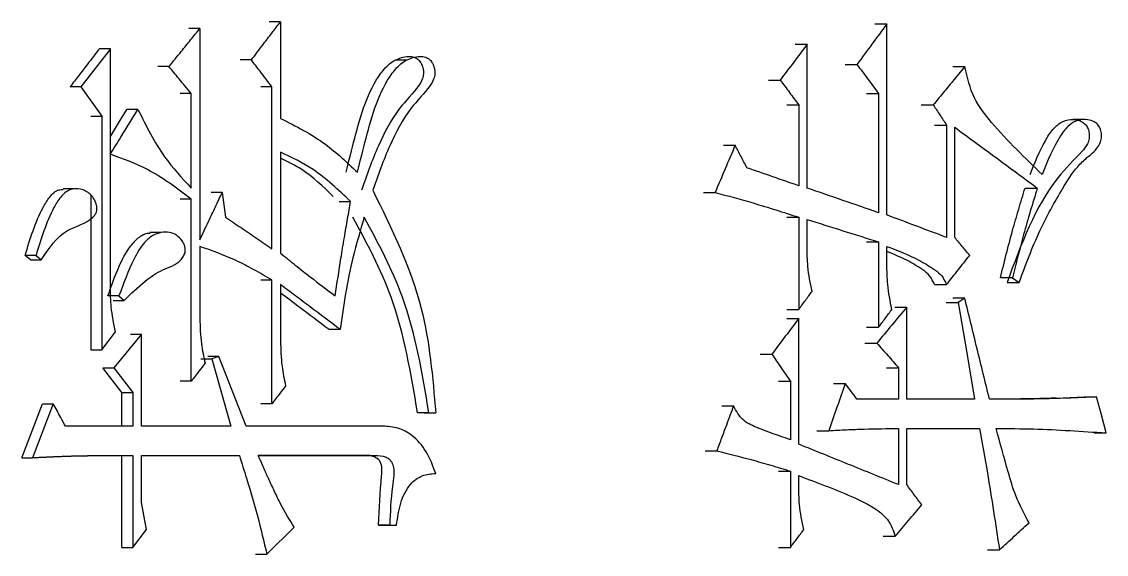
# Model space of a CAD drawing. Header units: millimetres. Extents: x 2003 to 4439, y 563 to 2285.
# Drawn here: x 2858.56 to 2863.79, y 727.51 to 730.07 of the extents above; entities that cross this region are included whole.
import ezdxf

# ---------------------------------------------------------------- set-up
doc = ezdxf.new("R2010")
doc.units = ezdxf.units.MM

msp = doc.modelspace()

# ---------------------------------------------------------------- linework, layer by layer
at = {"color": 7, "linetype": 'Continuous', "lineweight": 25}
for p, q in [((2859.4189, 730.0408), (2859.3655, 730.0408)), ((2859.4189, 730.0408), (2859.4189, 729.024)), ((2859.8072, 730.0733), (2859.7534, 730.0733)), ((2859.8072, 730.0733), (2859.8072, 729.6081)), ((2862.6706, 730.0625), (2862.7281, 730.0625)), ((2862.7281, 729.143), (2862.7281, 730.0625)), ((2858.9876, 729.9435), (2858.8462, 729.7596)), ((2858.9876, 729.9435), (2858.9347, 729.9435)), ((2858.9876, 729.4351), (2858.9876, 729.9435)), ((2862.2865, 729.9651), (2862.3434, 729.9651)), ((2862.3434, 729.2728), (2862.3434, 729.9651)), ((2859.6669, 729.8894), (2859.6133, 729.8894)), ((2860.415, 729.8882), (2860.36, 729.8882)), ((2859.2698, 729.8569), (2859.2166, 729.8569)), ((2862.5268, 729.8678), (2862.584, 729.8678)), ((2863.0453, 729.857), (2863.1032, 729.857)), ((2862.158, 729.7921), (2862.2149, 729.7921)), ((2858.8462, 729.7596), (2858.7935, 729.7596)), ((2858.8462, 729.7596), (2858.946, 729.619)), ((2859.3775, 729.7271), (2859.3242, 729.7271)), ((2859.3775, 729.2728), (2859.3775, 729.7271)), ((2859.766, 729.7596), (2859.7122, 729.7596)), ((2859.766, 728.9807), (2859.766, 729.7596)), ((2862.6881, 729.7272), (2862.6881, 729.1538)), ((2859.1205, 729.6514), (2859.0675, 729.6514)), ((2862.2464, 729.6731), (2862.3033, 729.6731)), ((2862.3033, 729.6731), (2862.3033, 729.2836)), ((2862.894, 729.6731), (2862.9517, 729.6731)), ((2858.8932, 729.619), (2858.946, 729.619)), ((2858.946, 729.619), (2858.946, 728.494)), ((2862.9577, 729.5757), (2863.0155, 729.5757)), ((2863.0155, 729.5757), (2863.0155, 729.0349)), ((2863.6844, 729.6026), (2863.6255, 729.6026)), ((2863.0553, 729.0349), (2863.0553, 729.5649)), ((2861.9409, 729.4784), (2861.9975, 729.4784)), ((2858.9876, 728.7968), (2858.9876, 729.4349)), ((2859.8072, 729.4459), (2859.8072, 728.9591)), ((2858.8137, 729.2693), (2858.7607, 729.2693)), ((2863.3944, 729.2728), (2863.4527, 729.2728)), ((2858.8932, 729.2396), (2858.8932, 728.494)), ((2859.3775, 729.2187), (2859.3242, 729.2187)), ((2859.3775, 728.3425), (2859.3775, 729.2187)), ((2859.5265, 729.2512), (2859.473, 729.2512)), ((2860.0905, 729.2079), (2860.1448, 729.2079)), ((2861.8442, 729.2512), (2861.9007, 729.2512)), ((2862.3033, 729.1322), (2862.3033, 728.6887)), ((2862.3434, 728.9916), (2862.3434, 729.1214)), ((2859.2319, 729.0586), (2859.1785, 729.0586)), ((2862.6307, 729.0132), (2862.6881, 729.0132)), ((2862.6881, 729.0132), (2862.6881, 728.6022)), ((2858.6022, 728.9266), (2858.5772, 728.9483)), ((2858.6295, 728.9483), (2858.6546, 728.9266)), ((2859.4189, 728.9916), (2859.4189, 728.6454)), ((2862.7281, 728.905), (2862.7281, 728.9916)), ((2858.6022, 728.9266), (2858.6546, 728.9266)), ((2863.3337, 728.8401), (2863.2755, 728.8401)), ((2863.3337, 728.8401), (2863.3655, 728.8185)), ((2859.766, 728.8293), (2859.7122, 728.8293)), ((2859.766, 728.2344), (2859.766, 728.8293)), ((2859.8072, 728.8077), (2859.8072, 728.5372)), ((2862.9573, 728.8076), (2863.0154, 728.8076)), ((2863.1031, 728.7428), (2863.0452, 728.7428)), ((2863.1031, 728.7428), (2863.0712, 728.7212)), ((2859.0011, 728.732), (2859.054, 728.732)), ((2862.7664, 728.6995), (2862.824, 728.6995)), ((2862.824, 728.256), (2862.824, 728.6995)), ((2863.0134, 728.7212), (2863.0712, 728.7212)), ((2862.2464, 728.6454), (2862.3033, 728.6454)), ((2862.3033, 728.0397), (2862.3033, 728.6454)), ((2858.946, 728.494), (2859.0125, 728.5805)), ((2860.0954, 728.5913), (2860.0412, 728.5913)), ((2859.1371, 728.5697), (2859.0042, 728.4074)), ((2859.0841, 728.5697), (2859.1371, 728.5697)), ((2859.1371, 728.1262), (2859.1371, 728.5697)), ((2862.6227, 728.5264), (2862.6801, 728.5264)), ((2858.8932, 728.494), (2858.946, 728.494)), ((2862.1179, 728.4723), (2862.1746, 728.4724)), ((2859.4234, 728.4507), (2859.4769, 728.4507)), ((2859.5099, 728.4615), (2859.4564, 728.4615)), ((2859.5099, 728.4615), (2859.4769, 728.4507)), ((2859.4769, 728.4507), (2859.5678, 728.1262)), ((2859.6422, 728.1262), (2859.5099, 728.4615)), ((2858.9513, 728.4074), (2859.0042, 728.4074)), ((2859.0426, 728.2884), (2858.9513, 728.4074)), ((2859.0042, 728.4074), (2859.0956, 728.2884)), ((2862.7265, 728.4074), (2862.784, 728.4074)), ((2862.784, 728.4074), (2862.784, 728.256)), ((2859.3775, 728.3425), (2859.3242, 728.3425)), ((2862.2062, 728.3425), (2862.2631, 728.3425)), ((2862.2631, 728.3425), (2862.2631, 728.0613)), ((2862.4708, 728.3317), (2862.528, 728.3317)), ((2859.0426, 728.2884), (2859.0956, 728.2884)), ((2859.0426, 728.1262), (2859.0426, 728.2884)), ((2859.0956, 728.2884), (2859.0956, 728.1262)), ((2863.5432, 728.2619), (2863.6787, 728.2668)), ((2863.6787, 728.2668), (2863.7378, 728.2668)), ((2858.5605, 727.9747), (2858.6604, 728.2343)), ((2858.7129, 728.2343), (2858.6129, 727.9747)), ((2858.6604, 728.2343), (2858.7129, 728.2343)), ((2859.766, 728.2344), (2859.7122, 728.2344)), ((2861.9329, 728.2237), (2861.9895, 728.2237)), ((2862.784, 728.256), (2862.584, 728.256)), ((2863.1509, 728.256), (2862.824, 728.256)), ((2860.522, 728.1911), (2860.4671, 728.1911)), ((2860.5, 728.1911), (2860.5548, 728.1911)), ((2860.522, 728.1911), (2860.5548, 728.1911)), ((2859.0956, 728.1262), (2858.7713, 728.1262)), ((2859.5678, 728.1262), (2859.1371, 728.1262)), ((2860.3008, 728.1262), (2859.6422, 728.1262)), ((2862.784, 728.1154), (2862.784, 727.845)), ((2862.824, 728.1154), (2863.1747, 728.1154)), ((2862.824, 727.845), (2862.824, 728.1154)), ((2863.1168, 728.1154), (2863.1747, 728.1154)), ((2862.3907, 728.1046), (2862.4478, 728.1046)), ((2863.7264, 728.0938), (2863.7852, 728.0938)), ((2861.8523, 728.0072), (2861.9088, 728.0072)), ((2858.5605, 727.9747), (2858.6129, 727.9747)), ((2859.0426, 727.542), (2859.0426, 727.9855)), ((2859.0956, 727.9855), (2859.0956, 727.542)), ((2859.1371, 727.9855), (2859.6091, 727.9856)), ((2859.1371, 727.7584), (2859.1371, 727.9855)), ((2859.5555, 727.9856), (2859.6091, 727.9856)), ((2859.7, 727.9856), (2860.2598, 727.9856)), ((2860.2053, 727.9856), (2859.7, 727.9856)), ((2860.2056, 727.9856), (2860.2601, 727.9856)), ((2862.2631, 727.9098), (2862.2631, 727.5421)), ((2862.3033, 727.8449), (2862.3033, 727.8882)), ((2859.162, 727.6286), (2859.1371, 727.7584)), ((2859.7413, 727.5096), (2859.8732, 727.6394)), ((2860.3336, 727.6502), (2860.2791, 727.6502)), ((2860.3119, 727.6502), (2860.3664, 727.6502)), ((2860.3336, 727.6502), (2860.3664, 727.6502)), ((2859.0956, 727.542), (2859.162, 727.6286)), ((2862.7105, 727.5961), (2862.768, 727.5961)), ((2859.6875, 727.5096), (2859.7413, 727.5096)), ((2863.2121, 727.5313), (2863.2702, 727.5313))]:
    msp.add_line(p, q, dxfattribs=at)
at = {"color": 7, "linetype": 'Continuous', "lineweight": 25, "flags": 128}
for points in [[(2862.6307, 729.7272), (2862.6593, 729.7272), (2862.6881, 729.7272)], [(2859.5265, 729.2512), (2859.5347, 729.1917), (2859.543, 729.1322)], [(2862.2464, 729.1322), (2862.2624, 729.1322), (2862.2787, 729.1322), (2862.3033, 729.1322)], [(2858.6295, 728.9483), (2858.6098, 728.9483), (2858.5935, 728.9483), (2858.5772, 728.9483)], [(2863.3073, 728.8185), (2863.3216, 728.8185), (2863.3362, 728.8185), (2863.3508, 728.8185), (2863.3655, 728.8185)], [(2859.0291, 728.7536), (2859.0098, 728.7536), (2858.993, 728.7536), (2858.9762, 728.7536)], [(2859.0291, 728.7536), (2859.0416, 728.7428), (2859.054, 728.732)], [(2862.2464, 728.6887), (2862.2606, 728.6887), (2862.275, 728.6887), (2862.3033, 728.6887)], [(2863.0712, 728.7212), (2863.1111, 728.4886), (2863.1509, 728.256)], [(2862.6307, 728.6022), (2862.645, 728.6022), (2862.6596, 728.6022), (2862.6881, 728.6022)], [(2863.7852, 728.0938), (2863.7615, 728.1803), (2863.7378, 728.2668)], [(2862.2062, 727.9098), (2862.2207, 727.9098), (2862.2353, 727.9098), (2862.2631, 727.9098)], [(2859.0426, 727.542), (2859.0559, 727.542), (2859.0691, 727.542), (2859.0956, 727.542)], [(2862.2062, 727.5421), (2862.2204, 727.5421), (2862.2348, 727.5421), (2862.2631, 727.5421)]]:
    msp.add_lwpolyline(points, dxfattribs=at)
at = {"color": 7, "linetype": 'Continuous', "lineweight": 25}
for points, knots in [([(2859.2698, 729.8569), (2859.2895, 729.8813), (2859.3243, 729.9241), (2859.374, 729.9854), (2859.4039, 730.0223), (2859.4189, 730.0408)], [0, 0, 0, 0, 0.396526, 0.698263, 1, 1, 1, 1]), ([(2859.6669, 729.8894), (2859.686, 729.9144), (2859.7189, 729.9575), (2859.7657, 730.0188), (2859.7934, 730.0551), (2859.8072, 730.0733)], [0, 0, 0, 0, 0.407195, 0.703597, 1, 1, 1, 1]), ([(2862.7281, 730.0625), (2862.7041, 730.03), (2862.6561, 729.9651), (2862.6081, 729.9002), (2862.584, 729.8678)], [0, 0, 0, 0, 0.5, 1, 1, 1, 1]), ([(2858.9347, 729.9435), (2858.9156, 729.9185), (2858.8825, 729.8754), (2858.8354, 729.8141), (2858.8075, 729.7777), (2858.7935, 729.7596)], [0, 0, 0, 0, 0.407433, 0.703716, 1, 1, 1, 1]), ([(2862.3434, 729.9651), (2862.322, 729.9363), (2862.2792, 729.8786), (2862.2363, 729.8209), (2862.2149, 729.7921)], [0, 0, 0, 0, 0.5, 1, 1, 1, 1]), ([(2859.766, 729.7596), (2859.7565, 729.7721), (2859.7374, 729.797), (2859.7044, 729.8403), (2859.6809, 729.8711), (2859.6669, 729.8894)], [0, 0, 0, 0, 0.288433, 0.576865, 1, 1, 1, 1]), ([(2860.1233, 729.3485), (2860.1369, 729.4031), (2860.178, 729.5679), (2860.2337, 729.7632), (2860.3364, 729.8796), (2860.3883, 729.9022), (2860.4291, 729.9075), (2860.4548, 729.9026), (2860.473, 729.8906), (2860.4856, 729.873), (2860.4942, 729.8502), (2860.4972, 729.8231), (2860.4908, 729.7927), (2860.4519, 729.7346), (2860.3639, 729.6475), (2860.2718, 729.4729), (2860.2226, 729.3342), (2860.197, 729.2619)], [0, 0, 0, 0, 0.113914, 0.343514, 0.39365, 0.444093, 0.471622, 0.490424, 0.505143, 0.519852, 0.535775, 0.554403, 0.572991, 0.596467, 0.700314, 0.843728, 1, 1, 1, 1]), ([(2860.1777, 729.3485), (2860.1913, 729.4031), (2860.2324, 729.5679), (2860.2882, 729.7632), (2860.391, 729.8796), (2860.4431, 729.9022), (2860.4839, 729.9075), (2860.5097, 729.9026), (2860.5279, 729.8906), (2860.5405, 729.873), (2860.5491, 729.8501), (2860.5521, 729.8231), (2860.5456, 729.7926), (2860.5066, 729.7345), (2860.4186, 729.6474), (2860.3263, 729.4728), (2860.2771, 729.3342), (2860.2515, 729.2619)], [0, 0, 0, 0, 0.113866, 0.34337, 0.39359, 0.444116, 0.471653, 0.490478, 0.50521, 0.519932, 0.535866, 0.554481, 0.573032, 0.596509, 0.70042, 0.843829, 1, 1, 1, 1]), ([(2859.3775, 729.7271), (2859.3676, 729.7392), (2859.3476, 729.7632), (2859.3117, 729.8065), (2859.2858, 729.8377), (2859.2698, 729.8569)], [0, 0, 0, 0, 0.277776, 0.555554, 1, 1, 1, 1]), ([(2862.584, 729.8678), (2862.6014, 729.8443), (2862.6361, 729.7975), (2862.6708, 729.7506), (2862.6881, 729.7272)], [0, 0, 0, 0, 0.499999, 1, 1, 1, 1]), ([(2863.1031, 729.857), (2863.0836, 729.8333), (2863.0487, 729.7908), (2862.9982, 729.7295), (2862.9672, 729.6919), (2862.9517, 729.6731)], [0, 0, 0, 0, 0.386049, 0.693024, 1, 1, 1, 1]), ([(2863.4765, 729.3378), (2863.3934, 729.4178), (2863.2772, 729.5298), (2863.14, 729.7021), (2863.1155, 729.8049), (2863.1032, 729.857)], [0, 0, 0, 0, 0.553442, 0.773992, 1, 1, 1, 1]), ([(2862.2149, 729.7921), (2862.2296, 729.7722), (2862.2591, 729.7326), (2862.2885, 729.6929), (2862.3033, 729.6731)], [0, 0, 0, 0, 0.499999, 1, 1, 1, 1]), ([(2858.9875, 729.435), (2859.0043, 729.4623), (2859.0348, 729.512), (2859.0792, 729.5841), (2859.1067, 729.629), (2859.1205, 729.6514)], [0, 0, 0, 0, 0.377948, 0.688974, 1, 1, 1, 1]), ([(2858.9876, 729.5212), (2859.0005, 729.5422), (2859.0271, 729.5856), (2859.0537, 729.629), (2859.0675, 729.6514)], [0, 0, 0, 0, 0.483308, 1, 1, 1, 1]), ([(2859.1205, 729.6514), (2859.1599, 729.5719), (2859.2301, 729.4306), (2859.3326, 729.3208), (2859.3775, 729.2728)], [0, 0, 0, 0, 0.562196, 1, 1, 1, 1]), ([(2862.9517, 729.6731), (2862.9623, 729.6569), (2862.9836, 729.6244), (2863.0048, 729.5919), (2863.0155, 729.5757)], [0, 0, 0, 0, 0.499999, 1, 1, 1, 1]), ([(2859.8072, 729.6081), (2859.8814, 729.5705), (2860.0146, 729.503), (2860.1275, 729.396), (2860.1776, 729.3485)], [0, 0, 0, 0, 0.556253, 1, 1, 1, 1]), ([(2863.4178, 729.3378), (2863.4402, 729.3937), (2863.4711, 729.4707), (2863.5241, 729.5537), (2863.5653, 729.5919), (2863.6107, 729.6051), (2863.6485, 729.6012), (2863.6746, 729.5888), (2863.6904, 729.573), (2863.6999, 729.5525), (2863.7039, 729.5287), (2863.7019, 729.5034), (2863.6907, 729.4745), (2863.6381, 729.4165), (2863.4646, 729.2445), (2863.3748, 729.0018), (2863.3069, 728.8185)], [0, 0, 0, 0, 0.133499, 0.184051, 0.225722, 0.267722, 0.304937, 0.324851, 0.341374, 0.357927, 0.374455, 0.392764, 0.411749, 0.441496, 0.578283, 1, 1, 1, 1]), ([(2863.3655, 728.8185), (2863.3968, 728.9025), (2863.4556, 729.0606), (2863.5565, 729.242), (2863.6316, 729.3625), (2863.6873, 729.4157), (2863.7255, 729.4464), (2863.7512, 729.4757), (2863.7619, 729.508), (2863.7627, 729.5349), (2863.7565, 729.5603), (2863.7438, 729.5801), (2863.7233, 729.5952), (2863.6913, 729.6044), (2863.6488, 729.6021), (2863.6013, 729.5753), (2863.5366, 729.4895), (2863.5021, 729.4025), (2863.4765, 729.3378)], [0, 0, 0, 0, 0.197624, 0.371591, 0.471167, 0.521337, 0.556787, 0.592598, 0.61138, 0.630161, 0.649113, 0.666951, 0.682877, 0.711545, 0.752921, 0.793459, 0.846543, 1, 1, 1, 1]), ([(2863.0553, 729.5649), (2863.1217, 729.5162), (2863.2544, 729.4189), (2863.3866, 729.3215), (2863.4527, 729.2728)], [0, 0, 0, 0, 0.5, 1, 1, 1, 1]), ([(2861.9975, 729.4784), (2861.9813, 729.4405), (2861.9491, 729.3648), (2861.9168, 729.2891), (2861.9007, 729.2512)], [0, 0, 0, 0, 0.499999, 1, 1, 1, 1]), ([(2862.0539, 729.3702), (2862.0445, 729.3882), (2862.0257, 729.4243), (2862.0069, 729.4603), (2861.9975, 729.4784)], [0, 0, 0, 0, 0.499998, 1, 1, 1, 1]), ([(2859.3775, 729.2187), (2859.3087, 729.2709), (2859.1868, 729.3634), (2859.048, 729.4132), (2858.9876, 729.4349)], [0, 0, 0, 0, 0.564258, 1, 1, 1, 1]), ([(2860.1448, 729.2079), (2860.0865, 729.2632), (2859.9832, 729.3612), (2859.8607, 729.4202), (2859.8072, 729.4459)], [0, 0, 0, 0, 0.563785, 1, 1, 1, 1]), ([(2860.0616, 729.2324), (2860.0129, 729.2792), (2859.9348, 729.3543), (2859.8421, 729.3997), (2859.8072, 729.4168)], [0, 0, 0, 0, 0.623667, 1, 1, 1, 1]), ([(2862.3033, 729.2836), (2862.2618, 729.2981), (2862.1787, 729.3269), (2862.0955, 729.3558), (2862.0539, 729.3702)], [0, 0, 0, 0, 0.4999992, 1, 1, 1, 1]), ([(2858.5772, 728.9483), (2858.6013, 729.0285), (2858.6316, 729.1291), (2858.6936, 729.2295), (2858.7287, 729.2657), (2858.7534, 729.2653), (2858.7604, 729.2651)], [0, 0, 0, 0, 0.625775, 0.785774, 0.939583, 1, 1, 1, 1]), ([(2858.6546, 728.9266), (2858.692, 728.9825), (2858.7581, 729.0813), (2858.8748, 729.0997), (2858.9139, 729.1436), (2858.921, 729.1572), (2858.9237, 729.173), (2858.9213, 729.1949), (2858.9114, 729.2204), (2858.8855, 729.2505), (2858.8446, 729.2714), (2858.7901, 729.2697), (2858.746, 729.2307), (2858.6842, 729.1277), (2858.6538, 729.0278), (2858.6295, 728.9483)], [0, 0, 0, 0, 0.207477, 0.366822, 0.383118, 0.39879, 0.41441, 0.430881, 0.46509, 0.497024, 0.558703, 0.619218, 0.681584, 0.746434, 1, 1, 1, 1]), ([(2860.2514, 729.2619), (2860.3429, 729.0774), (2860.5077, 728.7448), (2860.5403, 728.3617), (2860.5548, 728.1911)], [0, 0, 0, 0, 0.554855, 1, 1, 1, 1]), ([(2862.6881, 729.1538), (2862.6307, 729.1737), (2862.516, 729.2133), (2862.401, 729.253), (2862.3434, 729.2728)], [0, 0, 0, 0, 0.5000002, 1, 1, 1, 1]), ([(2863.2752, 728.8401), (2863.2939, 728.9163), (2863.3213, 729.0272), (2863.3631, 729.1705), (2863.3838, 729.2387), (2863.3941, 729.2728)], [0, 0, 0, 0, 0.5221196, 0.7610345, 1, 1, 1, 1]), ([(2863.4527, 729.2728), (2863.4415, 729.2356), (2863.4189, 729.1611), (2863.3773, 729.0177), (2863.3508, 728.9099), (2863.3337, 728.8401)], [0, 0, 0, 0, 0.260983, 0.521979, 1, 1, 1, 1]), ([(2859.4189, 729.024), (2859.4328, 729.0534), (2859.4577, 729.1059), (2859.4936, 729.1817), (2859.5155, 729.228), (2859.5265, 729.2512)], [0, 0, 0, 0, 0.387874, 0.693937, 1, 1, 1, 1]), ([(2860.0708, 728.7536), (2860.0797, 728.814), (2860.0936, 728.9077), (2860.1145, 729.0311), (2860.13, 729.1222), (2860.14, 729.1801), (2860.1448, 729.2079)], [0, 0, 0, 0, 0.3974374, 0.6170172, 0.8157107, 1, 1, 1, 1]), ([(2861.9007, 729.2512), (2861.9618, 729.2349), (2862.0599, 729.2086), (2862.1937, 729.1673), (2862.2668, 729.1439), (2862.3033, 729.1322)], [0, 0, 0, 0, 0.452168, 0.726066, 1, 1, 1, 1]), ([(2859.543, 729.1322), (2859.5677, 729.1155), (2859.6172, 729.0818), (2859.6915, 729.0314), (2859.7412, 728.9976), (2859.766, 728.9807)], [0, 0, 0, 0, 0.331513, 0.665756, 1, 1, 1, 1]), ([(2860.2105, 729.1321), (2860.1914, 729.0674), (2860.1559, 728.9472), (2860.1191, 728.7658), (2860.1033, 728.6496), (2860.0954, 728.5913)], [0, 0, 0, 0, 0.368096, 0.683267, 1, 1, 1, 1]), ([(2860.4671, 728.1911), (2860.4354, 728.3815), (2860.3792, 728.7186), (2860.2237, 729.0067), (2860.156, 729.1321)], [0, 0, 0, 0, 0.56483, 1, 1, 1, 1]), ([(2860.522, 728.1911), (2860.4902, 728.3815), (2860.4339, 728.7186), (2860.2782, 729.0067), (2860.2105, 729.1321)], [0, 0, 0, 0, 0.564773, 1, 1, 1, 1]), ([(2862.3434, 729.1214), (2862.401, 729.1034), (2862.516, 729.0673), (2862.6307, 729.0312), (2862.6881, 729.0132)], [0, 0, 0, 0, 0.5, 1, 1, 1, 1]), ([(2863.0155, 729.0349), (2862.9676, 729.0529), (2862.872, 729.0889), (2862.776, 729.125), (2862.7281, 729.143)], [0, 0, 0, 0, 0.5, 1, 1, 1, 1]), ([(2858.9762, 728.7536), (2859.0039, 728.8346), (2859.0385, 728.9362), (2859.1138, 729.0289), (2859.1512, 729.0549), (2859.1738, 729.0559), (2859.1786, 729.0561)], [0, 0, 0, 0, 0.6392681, 0.8011578, 0.9582099, 1, 1, 1, 1]), ([(2859.054, 728.732), (2859.0872, 728.7639), (2859.1454, 728.8199), (2859.2374, 728.8837), (2859.3104, 728.9032), (2859.3401, 728.9435), (2859.3477, 728.9621), (2859.3492, 728.9806), (2859.3447, 728.9996), (2859.3311, 729.0232), (2859.3068, 729.0472), (2859.2709, 729.0622), (2859.2309, 729.0608), (2859.1889, 729.0449), (2859.1411, 729.0039), (2859.0847, 728.9045), (2859.0514, 728.8139), (2859.0291, 728.7536)], [0, 0, 0, 0, 0.148754, 0.260728, 0.372296, 0.394322, 0.416456, 0.432197, 0.447933, 0.473769, 0.515229, 0.556405, 0.603707, 0.651901, 0.70837, 0.805731, 1, 1, 1, 1]), ([(2863.127, 728.9483), (2863.115, 728.9627), (2863.0912, 728.9916), (2863.0673, 729.0204), (2863.0553, 729.0349)], [0, 0, 0, 0, 0.500001, 1, 1, 1, 1]), ([(2859.766, 728.8293), (2859.7371, 728.8463), (2859.6792, 728.8802), (2859.565, 728.9395), (2859.4764, 728.971), (2859.4189, 728.9916)], [0, 0, 0, 0, 0.259479, 0.519027, 1, 1, 1, 1]), ([(2859.8072, 728.9591), (2859.831, 728.9399), (2859.8785, 728.9014), (2859.9661, 728.8323), (2860.0306, 728.7838), (2860.0708, 728.7536)], [0, 0, 0, 0, 0.273449, 0.546904, 1, 1, 1, 1]), ([(2862.3675, 728.7752), (2862.3595, 728.815), (2862.3453, 728.8861), (2862.344, 728.9593), (2862.3434, 728.9916)], [0, 0, 0, 0, 0.558835, 1, 1, 1, 1]), ([(2862.7281, 728.9916), (2862.7803, 728.9714), (2862.8601, 728.9406), (2862.9464, 728.8887), (2862.995, 728.852), (2863.0086, 728.8225), (2863.0154, 728.8077)], [0, 0, 0, 0, 0.494008, 0.754052, 0.875824, 1, 1, 1, 1]), ([(2862.9573, 728.8077), (2862.9505, 728.8225), (2862.9369, 728.852), (2862.8884, 728.8886), (2862.8206, 728.9302), (2862.7607, 728.9539), (2862.7281, 728.9667)], [0, 0, 0, 0, 0.152424, 0.301831, 0.620832, 1, 1, 1, 1]), ([(2863.0154, 728.8077), (2863.025, 728.8197), (2863.0441, 728.8438), (2863.0813, 728.8907), (2863.1089, 728.9255), (2863.127, 728.9483)], [0, 0, 0, 0, 0.257094, 0.514188, 1, 1, 1, 1]), ([(2862.7521, 728.6887), (2862.7441, 728.7285), (2862.7299, 728.7996), (2862.7286, 728.8728), (2862.7281, 728.905)], [0, 0, 0, 0, 0.558835, 1, 1, 1, 1]), ([(2859.0125, 728.5805), (2859.0043, 728.6203), (2858.9895, 728.6914), (2858.9882, 728.7646), (2858.9876, 728.7968)], [0, 0, 0, 0, 0.558836, 1, 1, 1, 1]), ([(2860.0954, 728.5913), (2860.0471, 728.6277), (2859.9749, 728.6819), (2859.8788, 728.754), (2859.8311, 728.7898), (2859.8072, 728.8077)], [0, 0, 0, 0, 0.503826, 0.751913, 1, 1, 1, 1]), ([(2860.0412, 728.5913), (2859.9928, 728.6277), (2859.9149, 728.6863), (2859.8369, 728.7449), (2859.8072, 728.7672)], [0, 0, 0, 0, 0.620419, 1, 1, 1, 1]), ([(2862.3033, 728.6887), (2862.314, 728.7031), (2862.3354, 728.732), (2862.3568, 728.7608), (2862.3675, 728.7752)], [0, 0, 0, 0, 0.5, 1, 1, 1, 1]), ([(2863.2225, 728.256), (2863.2026, 728.3371), (2863.1628, 728.4994), (2863.123, 728.6617), (2863.1031, 728.7428)], [0, 0, 0, 0, 0.5, 1, 1, 1, 1]), ([(2862.824, 728.6995), (2862.8, 728.6707), (2862.7521, 728.613), (2862.7041, 728.5553), (2862.6801, 728.5264)], [0, 0, 0, 0, 0.5, 1, 1, 1, 1]), ([(2862.6881, 728.6022), (2862.6988, 728.6166), (2862.7201, 728.6454), (2862.7414, 728.6743), (2862.7521, 728.6887)], [0, 0, 0, 0, 0.5, 1, 1, 1, 1]), ([(2859.4189, 728.6454), (2859.4199, 728.6043), (2859.4217, 728.5311), (2859.437, 728.4602), (2859.4438, 728.4291)], [0, 0, 0, 0, 0.561072, 1, 1, 1, 1]), ([(2862.3033, 728.6454), (2862.2819, 728.6166), (2862.239, 728.5589), (2862.1961, 728.5012), (2862.1746, 728.4724)], [0, 0, 0, 0, 0.5, 1, 1, 1, 1]), ([(2859.8072, 728.5372), (2859.8082, 728.4961), (2859.81, 728.4229), (2859.8253, 728.352), (2859.832, 728.3209)], [0, 0, 0, 0, 0.5610721, 1, 1, 1, 1]), ([(2862.6801, 728.5264), (2862.6974, 728.5066), (2862.7321, 728.4669), (2862.7667, 728.4273), (2862.784, 728.4074)], [0, 0, 0, 0, 0.499998, 1, 1, 1, 1]), ([(2862.1746, 728.4724), (2862.1894, 728.4507), (2862.2189, 728.4074), (2862.2484, 728.3642), (2862.2631, 728.3425)], [0, 0, 0, 0, 0.499998, 1, 1, 1, 1]), ([(2859.4438, 728.4291), (2859.4343, 728.4167), (2859.4185, 728.3961), (2859.3965, 728.3673), (2859.3838, 728.3508), (2859.3775, 728.3425)], [0, 0, 0, 0, 0.428361, 0.714181, 1, 1, 1, 1]), ([(2859.832, 728.3209), (2859.8226, 728.3085), (2859.8069, 728.2879), (2859.7849, 728.2591), (2859.7723, 728.2426), (2859.766, 728.2344)], [0, 0, 0, 0, 0.428361, 0.714181, 1, 1, 1, 1]), ([(2862.528, 728.3317), (2862.5146, 728.2939), (2862.4879, 728.2181), (2862.4611, 728.1424), (2862.4478, 728.1046)], [0, 0, 0, 0, 0.499999, 1, 1, 1, 1]), ([(2862.584, 728.256), (2862.5747, 728.2686), (2862.556, 728.2939), (2862.5373, 728.3191), (2862.528, 728.3317)], [0, 0, 0, 0, 0.500001, 1, 1, 1, 1]), ([(2863.7378, 728.2668), (2863.6441, 728.2628), (2863.5481, 728.2588), (2863.4493, 728.2573), (2863.442, 728.2572), (2863.4347, 728.2571), (2863.4274, 728.257), (2863.4201, 728.2569), (2863.4128, 728.2568), (2863.4054, 728.2567), (2863.3981, 728.2567), (2863.3884, 728.2566), (2863.3786, 728.2565), (2863.3689, 728.2564), (2863.3616, 728.2564), (2863.3543, 728.2563), (2863.3469, 728.2563), (2863.3396, 728.2563), (2863.3323, 728.2562), (2863.325, 728.2562), (2863.3152, 728.2562), (2863.3055, 728.2561), (2863.2957, 728.2561), (2863.2884, 728.2561), (2863.2811, 728.2561), (2863.2737, 728.2561), (2863.2664, 728.2561), (2863.2591, 728.2561), (2863.2518, 728.256), (2863.2444, 728.256), (2863.2347, 728.256), (2863.2273, 728.256), (2863.2225, 728.256)], [0, 0, 0, 0, 0.54643, 0.560604, 0.574777, 0.588951, 0.603124, 0.617298, 0.631471, 0.645645, 0.659818, 0.673992, 0.702338, 0.716512, 0.730685, 0.744859, 0.759032, 0.773206, 0.787379, 0.801553, 0.815726, 0.844073, 0.858247, 0.87242, 0.886594, 0.900767, 0.914941, 0.929114, 0.943288, 0.957461, 0.971635, 1, 1, 1, 1]), ([(2858.7713, 728.1262), (2858.7637, 728.1403), (2858.7501, 728.1653), (2858.7307, 728.2014), (2858.7189, 728.2234), (2858.7129, 728.2343)], [0, 0, 0, 0, 0.39045, 0.695224, 1, 1, 1, 1]), ([(2861.9894, 728.2236), (2861.978, 728.1929), (2861.9588, 728.1415), (2861.9319, 728.0694), (2861.9165, 728.0279), (2861.9088, 728.0072)], [0, 0, 0, 0, 0.425233, 0.712616, 1, 1, 1, 1]), ([(2862.2631, 728.0613), (2862.208, 728.08), (2862.131, 728.1062), (2862.0296, 728.1511), (2862.003, 728.1992), (2861.9895, 728.2236)], [0, 0, 0, 0, 0.554938, 0.7747379, 1, 1, 1, 1]), ([(2863.5435, 728.2612), (2863.5421, 728.2612), (2863.5365, 728.261), (2863.4819, 728.2592), (2863.395, 728.2574), (2863.3033, 728.2565), (2863.2501, 728.2562), (2863.2278, 728.2562), (2863.2224, 728.2561)], [0, 0, 0, 0, 0.035118, 0.139502, 0.536343, 0.82284, 0.957086, 1, 1, 1, 1]), ([(2860.5549, 727.899), (2860.5413, 727.9351), (2860.5146, 728.0062), (2860.4484, 728.0816), (2860.3736, 728.1213), (2860.325, 728.1246), (2860.3008, 728.1262)], [0, 0, 0, 0, 0.291064, 0.572494, 0.787521, 1, 1, 1, 1]), ([(2862.4478, 728.1046), (2862.4764, 728.1061), (2862.5335, 728.1093), (2862.6457, 728.1137), (2862.7291, 728.1147), (2862.784, 728.1154)], [0, 0, 0, 0, 0.2547769, 0.5095601, 1, 1, 1, 1]), ([(2863.1747, 728.1154), (2863.1874, 728.0443), (2863.211, 727.9117), (2863.2423, 727.7169), (2863.2609, 727.5931), (2863.2702, 727.5313)], [0, 0, 0, 0, 0.366425, 0.683185, 1, 1, 1, 1]), ([(2863.2543, 728.1154), (2863.3141, 728.1149), (2863.4328, 728.114), (2863.6098, 728.1056), (2863.7267, 728.0977), (2863.7852, 728.0938)], [0, 0, 0, 0, 0.337206, 0.668546, 1, 1, 1, 1]), ([(2863.4129, 727.6609), (2863.39, 727.7037), (2863.3487, 727.7808), (2863.3032, 727.9374), (2863.2734, 728.0458), (2863.2543, 728.1154)], [0, 0, 0, 0, 0.308167, 0.555958, 1, 1, 1, 1]), ([(2861.9088, 728.0072), (2861.9641, 727.9938), (2862.0512, 727.9726), (2862.169, 727.9384), (2862.2317, 727.9194), (2862.2631, 727.9098)], [0, 0, 0, 0, 0.465077, 0.732516, 1, 1, 1, 1]), ([(2862.784, 727.845), (2862.7041, 727.8774), (2862.5441, 727.9423), (2862.3836, 728.0072), (2862.3033, 728.0397)], [0, 0, 0, 0, 0.5, 1, 1, 1, 1]), ([(2858.6129, 727.9747), (2858.616, 727.9749), (2858.6221, 727.9752), (2858.6314, 727.9756), (2858.6407, 727.9761), (2858.6484, 727.9765), (2858.6561, 727.9768), (2858.6623, 727.9771), (2858.67, 727.9775), (2858.6777, 727.9779), (2858.687, 727.9783), (2858.6947, 727.9787), (2858.7024, 727.979), (2858.7086, 727.9793), (2858.7163, 727.9796), (2858.7225, 727.9799), (2858.7302, 727.9802), (2858.7379, 727.9805), (2858.7472, 727.9809), (2858.7549, 727.9812), (2858.7626, 727.9815), (2858.7688, 727.9817), (2858.7765, 727.9819), (2858.7842, 727.9822), (2858.7919, 727.9824), (2858.7997, 727.9827), (2858.8074, 727.9829), (2858.8151, 727.9831), (2858.8228, 727.9833), (2858.829, 727.9834), (2858.8367, 727.9836), (2858.8444, 727.9838), (2858.8521, 727.9839), (2858.8598, 727.9841), (2858.8675, 727.9842), (2858.8752, 727.9843), (2858.883, 727.9845), (2858.8891, 727.9846), (2858.8968, 727.9847), (2858.9045, 727.9848), (2858.9122, 727.9849), (2858.92, 727.9849), (2858.9277, 727.985), (2858.9354, 727.9851), (2858.9431, 727.9851), (2858.9508, 727.9852), (2858.9585, 727.9853), (2858.9662, 727.9853), (2858.9724, 727.9853), (2858.9801, 727.9854), (2858.9878, 727.9854), (2858.9955, 727.9854), (2859.0032, 727.9855), (2859.0109, 727.9855), (2859.0186, 727.9855), (2859.0263, 727.9855), (2859.0324, 727.9855), (2859.0401, 727.9855), (2859.0478, 727.9855), (2859.0555, 727.9855), (2859.0632, 727.9855), (2859.0709, 727.9855), (2859.0786, 727.9855), (2859.0868, 727.9855), (2859.092, 727.9855), (2859.0956, 727.9855)], [0, 0, 0, 0, 0.019168, 0.038335, 0.057502, 0.07667, 0.086254, 0.105421, 0.115005, 0.134172, 0.15334, 0.172507, 0.182091, 0.201259, 0.210842, 0.23001, 0.239594, 0.258761, 0.277929, 0.297096, 0.30668, 0.325847, 0.335431, 0.354599, 0.373766, 0.38335, 0.402517, 0.421685, 0.431268, 0.450436, 0.46002, 0.479187, 0.498355, 0.507938, 0.527106, 0.546273, 0.555857, 0.575025, 0.584608, 0.603776, 0.622943, 0.632527, 0.651695, 0.670862, 0.680446, 0.699613, 0.718781, 0.728365, 0.747532, 0.757116, 0.776283, 0.795451, 0.805034, 0.824202, 0.843369, 0.852953, 0.872121, 0.881704, 0.900872, 0.920039, 0.929623, 0.948791, 0.967958, 0.977542, 1, 1, 1, 1]), ([(2859.6091, 727.9856), (2859.6207, 727.9488), (2859.6512, 727.8523), (2859.6982, 727.6947), (2859.7269, 727.5713), (2859.7413, 727.5096)], [0, 0, 0, 0, 0.234581, 0.616855, 1, 1, 1, 1]), ([(2859.8732, 727.6394), (2859.8508, 727.6766), (2859.8172, 727.7325), (2859.7833, 727.8017), (2859.7667, 727.8366), (2859.7591, 727.8528), (2859.7551, 727.8616), (2859.7528, 727.8666), (2859.7499, 727.8729), (2859.7476, 727.8779), (2859.7448, 727.8842), (2859.7425, 727.8892), (2859.7403, 727.8943), (2859.738, 727.8993), (2859.7357, 727.9044), (2859.7329, 727.9107), (2859.7307, 727.9157), (2859.7279, 727.9221), (2859.7256, 727.9271), (2859.7228, 727.9334), (2859.7206, 727.9385), (2859.7178, 727.9448), (2859.7156, 727.9499), (2859.7128, 727.9562), (2859.7106, 727.9613), (2859.7078, 727.9676), (2859.7056, 727.9727), (2859.7028, 727.9791), (2859.7011, 727.983), (2859.7, 727.9856)], [0, 0, 0, 0, 0.340494, 0.510588, 0.595628, 0.638147, 0.648777, 0.670037, 0.680666, 0.701926, 0.712556, 0.733815, 0.744445, 0.755075, 0.776334, 0.786964, 0.808224, 0.818854, 0.840113, 0.850743, 0.872003, 0.882632, 0.903892, 0.914522, 0.935781, 0.946411, 0.967671, 0.9783, 1, 1, 1, 1]), ([(2860.279, 727.6502), (2860.2828, 727.7292), (2860.2871, 727.8201), (2860.2978, 727.9214), (2860.2905, 727.9559), (2860.2576, 727.9859), (2860.2268, 727.9857), (2860.2053, 727.9855)], [0, 0, 0, 0, 0.575027, 0.661027, 0.741894, 0.819512, 1, 1, 1, 1]), ([(2860.2598, 727.9855), (2860.2789, 727.9852), (2860.3057, 727.9848), (2860.3373, 727.9656), (2860.36, 727.9173), (2860.339, 727.807), (2860.3357, 727.7115), (2860.3336, 727.6502)], [0, 0, 0, 0, 0.163972, 0.228894, 0.296062, 0.547773, 1, 1, 1, 1]), ([(2860.3664, 727.6502), (2860.3713, 727.6862), (2860.3808, 727.7571), (2860.4234, 727.8454), (2860.4887, 727.8933), (2860.5329, 727.8971), (2860.5549, 727.899)], [0, 0, 0, 0, 0.292624, 0.57669, 0.790427, 1, 1, 1, 1]), ([(2862.3033, 727.8882), (2862.3884, 727.8563), (2862.5182, 727.8075), (2862.6647, 727.7394), (2862.7418, 727.6736), (2862.7592, 727.6222), (2862.768, 727.5961)], [0, 0, 0, 0, 0.4936188, 0.7520723, 0.8741797, 1, 1, 1, 1]), ([(2862.3274, 727.6286), (2862.3194, 727.6684), (2862.3051, 727.7395), (2862.3038, 727.8127), (2862.3033, 727.8449)], [0, 0, 0, 0, 0.5588349, 1, 1, 1, 1]), ([(2862.8958, 727.7476), (2862.8839, 727.7638), (2862.8599, 727.7963), (2862.836, 727.8287), (2862.824, 727.845)], [0, 0, 0, 0, 0.500002, 1, 1, 1, 1]), ([(2862.768, 727.5961), (2862.7893, 727.6214), (2862.832, 727.6719), (2862.8746, 727.7224), (2862.8958, 727.7476)], [0, 0, 0, 0, 0.5, 1, 1, 1, 1]), ([(2860.279, 727.6502), (2860.2851, 727.6502), (2860.2961, 727.6502), (2860.307, 727.6502), (2860.3118, 727.6502)], [0, 0, 0, 0, 0.56, 1, 1, 1, 1]), ([(2863.2702, 727.5313), (2863.294, 727.5529), (2863.3416, 727.5961), (2863.3891, 727.6393), (2863.4129, 727.6609)], [0, 0, 0, 0, 0.5, 1, 1, 1, 1]), ([(2862.2631, 727.5421), (2862.2738, 727.5565), (2862.2952, 727.5853), (2862.3167, 727.6142), (2862.3274, 727.6286)], [0, 0, 0, 0, 0.5, 1, 1, 1, 1])]:
    msp.add_open_spline(points, degree=3, knots=knots, dxfattribs=at)

doc.saveas('drawing.dxf')
